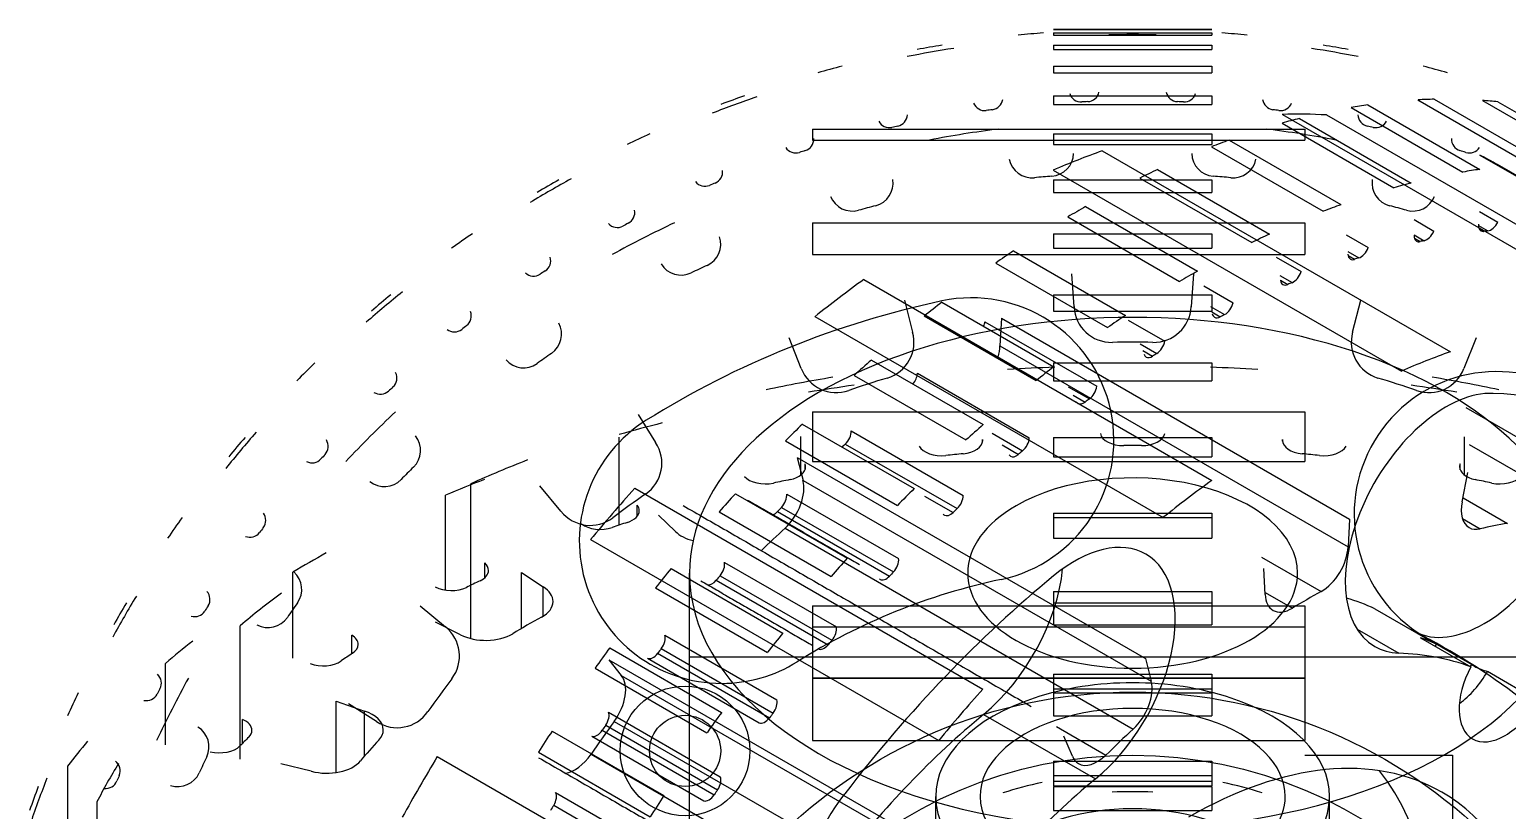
# Model space of a CAD drawing. Header units: millimetres. Extents: x 185.1 to 234.8, y 124.8 to 172.2.
# Drawn here: x 187.6 to 217.61, y 156.38 to 172.25 of the extents above; entities that cross this region are included whole.
import ezdxf

# ---------------------------------------------------------------- set-up
doc = ezdxf.new("R2010")
doc.units = ezdxf.units.MM
for name, color, linetype in [('V_06_Gears_Az_Pinion_0', 7, 'CONTINUOUS'), ('V_06_Gears_Az_Pinion_1', 7, 'CONTINUOUS'), ('V_06_Gears_Az_Pinion_2', 7, 'CONTINUOUS'), ('V_06_Gears_Az_Pinion_3', 7, 'CONTINUOUS'), ('V_06_Gears_El_Gear_0', 7, 'CONTINUOUS'), ('V_06_Gears_El_Gear_1', 7, 'CONTINUOUS'), ('V_06_Gears_El_Gear_2', 7, 'CONTINUOUS'), ('V_06_Gears_El_Gear_3', 7, 'CONTINUOUS'), ('V_06_Gears_El_Pinion_0', 7, 'CONTINUOUS'), ('V_06_Gears_El_Pinion_1', 7, 'CONTINUOUS'), ('V_06_Gears_El_Pinion_2', 7, 'CONTINUOUS'), ('V_06_Gears_El_Pinion_3', 7, 'CONTINUOUS'), ('V_06_Gears_Sensor_Gear_1', 7, 'CONTINUOUS'), ('V_06_Gears_Sensor_Gear_3', 7, 'CONTINUOUS'), ('V_06_Gears_Sensor_Idler_1', 7, 'CONTINUOUS'), ('V_06_Gears_Sensor_Idler_3', 7, 'CONTINUOUS')]:
    doc.layers.add(name, color=color, linetype=linetype)

msp = doc.modelspace()

# ---------------------------------------------------------------- linework, layer by layer
at = {"layer": 'V_06_Gears_Az_Pinion_0'}
msp.add_line((201, 149.5), (201, 159.5), dxfattribs=at)
msp.add_open_spline([(201, 159.5), (201.226, 159.5), (201.891, 159.5), (202.964, 159.5), (204.389, 159.5), (206.095, 159.5), (207.997, 159.5), (210, 159.5), (212.003, 159.5), (213.905, 159.5), (215.611, 159.5), (217.036, 159.5), (218.109, 159.5), (218.774, 159.5), (219, 159.5)], degree=1, dxfattribs=at)
at = {"layer": 'V_06_Gears_Az_Pinion_1'}
for p, q in [((208.811, 166.618), (208.766, 167.287)), ((211.234, 167.287), (211.189, 166.618)), ((205.368, 166.749), (205.532, 166.099)), ((214.468, 166.099), (214.632, 166.749)), ((203.271, 165.364), (203.021, 165.986)), ((216.979, 165.986), (216.729, 165.364)), ((199.955, 164.424), (200.312, 163.856)), ((198.389, 162.459), (197.959, 162.974)), ((195.526, 160.541), (196.041, 160.111)), ((194.644, 158.188), (194.076, 158.545))]:
    msp.add_line(p, q, dxfattribs=at)
msp.add_circle((210, 148.5), 9, dxfattribs=at)
for centre, radius, start, end in [((209.998, 148.5), 21.897, 97.135, 100.8595), ((209.998, 148.5), 21.897, 79.135, 82.8595), ((209.998, 148.499), 21.897, 115.135, 118.8595), ((209.571, 166.652), 0.76, -177.4457, -88.681), ((210.429, 166.652), 0.76, -91.319, -2.5543), ((204.799, 165.896), 0.76, -73.319, 15.4457), ((215.201, 165.896), 0.76, 164.5543, -106.681), ((210, 148.5), 17.397, 88.6434, 91.3566), ((203.982, 165.631), 0.76, -159.4457, -70.681), ((210, 148.5), 17.397, 106.6434, 109.3566), ((210, 148.5), 17.397, 70.6434, 73.3566), ((216.018, 165.631), 0.76, -109.319, -20.5543), ((209.999, 148.499), 21.897, 133.135, 136.8595), ((199.678, 163.438), 0.76, -55.319, 33.4457), ((210, 148.5), 17.397, 124.6434, 127.3566), ((198.983, 162.933), 0.76, -141.4457, -52.681), ((195.567, 159.517), 0.76, -37.319, 51.4457), ((209.999, 148.498), 21.897, 151.135, 154.8595), ((210, 148.5), 17.397, 142.6434, 145.3566), ((195.062, 158.822), 0.76, -123.4457, -34.681)]:
    msp.add_arc(centre, radius, start, end, dxfattribs=at)
at = {"layer": 'V_06_Gears_Az_Pinion_2'}
msp.add_line((201, 149.5), (201, 159.5), dxfattribs=at)
msp.add_open_spline([(201, 159.5), (201.034, 159.5), (201.068, 159.5), (201.171, 159.5), (201.273, 159.5), (201.441, 159.5), (201.61, 159.5), (201.842, 159.5), (202.075, 159.5), (202.367, 159.5), (202.66, 159.5), (203.008, 159.5), (203.357, 159.5), (203.756, 159.5), (204.155, 159.5), (204.598, 159.5), (205.042, 159.5), (205.523, 159.5), (206.004, 159.5), (206.516, 159.5), (207.027, 159.5), (207.562, 159.5), (208.096, 159.5), (208.645, 159.5), (209.193, 159.5), (210.304, 159.5), (211.408, 159.5)], degree=2, knots=[4.555309, 4.555309, 4.555309, 4.678729, 4.678729, 4.802149, 4.802149, 4.925568, 4.925568, 5.048988, 5.048988, 5.172408, 5.172408, 5.295828, 5.295828, 5.419247, 5.419247, 5.542667, 5.542667, 5.666087, 5.666087, 5.789506, 5.789506, 5.912926, 5.912926, 6.036346, 6.036346, 6.283185, 6.283185, 6.283185], dxfattribs=at)
msp.add_open_spline([(211.408, 159.5), (212.297, 159.5), (213.162, 159.5), (213.996, 159.5), (214.788, 159.5), (215.532, 159.5), (216.22, 159.5), (216.844, 159.5), (217.398, 159.5), (217.877, 159.5), (218.276, 159.5), (218.59, 159.5), (218.817, 159.5), (218.954, 159.5), (219, 159.5)], degree=1, dxfattribs=at)
at = {"layer": 'V_06_Gears_Az_Pinion_3'}
for p, q in [((196.56, 159.872), (196.56, 163.02)), ((200.716, 162.048), (200.371, 162.381)), ((197.588, 161.213), (198.029, 160.921)), ((197.588, 160.077), (197.588, 161.213)), ((201, 153.04), (201, 161.204)), ((198.029, 160.329), (198.029, 160.921)), ((191.876, 157.423), (191.876, 160.134)), ((196.348, 159.951), (195.843, 160.206)), ((193.821, 158.599), (194.396, 158.4)), ((193.821, 157.151), (193.821, 158.599)), ((194.396, 157.481), (194.396, 158.4)), ((193.317, 157.177), (192.7, 157.329)), ((188.966, 153.696), (188.966, 156.553))]:
    msp.add_line(p, q, dxfattribs=at)
for centre, major_axis, start_param, end_param in [((210, 161.204), (9, 0), 0, 3.141593), ((209.998, 153.039), (21.897, 0), 1.852405, 1.91741), ((209.998, 153.04), (21.897, 0), 1.224086, 1.289091), ((209.998, 153.039), (21.897, 0), 2.166564, 2.231569), ((210, 161.204), (-3.35, 0), -3.141593, -0.785398), ((210, 161.204), (-3.35, 0), -0.785398, 0), ((201.377, 162.265), (-0.76, 0), -5.767366, -5.124132), ((210, 161.204), (9, 0), 3.141593, 5.654867), ((210, 161.204), (-3.35, 0), 0, -3.141593), ((210, 161.204), (9, 0), 5.654867, 0), ((197.468, 160.625), (-0.76, 0), -3.141593, -2.400775), ((209.999, 153.039), (21.897, 0), 2.480724, 2.545729), ((197.468, 160.625), (-0.76, 0), -3.950012, -3.141593), ((210, 153.04), (17.397, 0), 2.332517, 2.379872), ((196.861, 160.275), (-0.76, 0), -5.453207, -3.90397), ((194.021, 158.018), (-0.76, 0), -3.141593, -2.086615), ((194.021, 158.018), (-0.76, 0), -3.635853, -3.141593), ((210, 153.04), (17.397, 0), 2.646676, 2.694031), ((209.999, 153.038), (21.897, 0), 2.794883, 2.859888), ((193.632, 157.576), (-0.76, 0), -5.139048, -3.58981)]:
    msp.add_ellipse(centre, major_axis=major_axis, ratio=0.57735, start_param=start_param, end_param=end_param, dxfattribs=at)
at = {"layer": 'V_06_Gears_El_Gear_0'}
for p, q in [((211.607, 172.25), (208.393, 172.25)), ((208.393, 172.249), (211.607, 172.249)), ((208.393, 172.181), (211.607, 172.181)), ((208.393, 172.136), (211.607, 172.136)), ((208.393, 171.932), (211.607, 171.932)), ((208.393, 171.843), (211.607, 171.843)), ((208.393, 171.506), (211.607, 171.506)), ((208.393, 171.373), (211.607, 171.373)), ((208.393, 170.904), (211.607, 170.904)), ((208.393, 170.728), (211.607, 170.728)), ((208.393, 170.132), (211.607, 170.132)), ((208.393, 169.915), (211.607, 169.915)), ((208.393, 169.195), (211.607, 169.195)), ((208.393, 168.938), (211.607, 168.938)), ((208.393, 168.101), (211.607, 168.101)), ((208.393, 167.806), (211.607, 167.806)), ((208.393, 166.858), (211.607, 166.858)), ((208.393, 166.527), (211.607, 166.527)), ((208.393, 165.475), (211.607, 165.475)), ((208.393, 165.111), (211.607, 165.111)), ((208.393, 163.962), (211.607, 163.962)), ((208.393, 163.568), (211.607, 163.568)), ((208.393, 162.424), (211.607, 162.424)), ((208.393, 162.332), (211.607, 162.332)), ((208.393, 161.911), (211.607, 161.911)), ((208.393, 160.832), (211.607, 160.832)), ((208.393, 160.597), (211.607, 160.597)), ((208.393, 160.152), (211.607, 160.152)), ((208.393, 159.147), (211.607, 159.147)), ((208.393, 158.853), (211.607, 158.853)), ((208.393, 158.77), (211.607, 158.77)), ((208.393, 158.303), (211.607, 158.303)), ((208.393, 157.38), (211.607, 157.38)), ((208.393, 157.092), (211.607, 157.092)), ((208.393, 156.978), (211.607, 156.978)), ((208.393, 156.864), (211.607, 156.864)), ((208.393, 156.381), (211.607, 156.381))]:
    msp.add_line(p, q, dxfattribs=at)
for points, degree in [([(208.393, 172.25), (208.393, 172.249)], 1), ([(208.393, 172.181), (208.393, 172.161), (208.393, 172.136)], 2), ([(211.607, 172.25), (211.607, 172.249)], 1), ([(211.607, 172.181), (211.607, 172.161), (211.607, 172.136)], 2), ([(208.393, 171.932), (208.393, 171.891), (208.393, 171.843)], 2), ([(211.607, 171.932), (211.607, 171.891), (211.607, 171.843)], 2), ([(208.393, 171.506), (208.393, 171.442), (208.393, 171.373)], 2), ([(211.607, 171.506), (211.607, 171.442), (211.607, 171.373)], 2), ([(208.393, 170.904), (208.393, 170.819), (208.393, 170.728)], 2), ([(211.607, 170.904), (211.607, 170.819), (211.607, 170.728)], 2), ([(208.393, 170.132), (208.393, 170.026), (208.393, 169.915)], 2), ([(211.607, 170.132), (211.607, 170.026), (211.607, 169.915)], 2), ([(208.393, 169.195), (208.393, 169.069), (208.393, 168.938)], 2), ([(211.607, 169.195), (211.607, 169.069), (211.607, 168.938)], 2), ([(208.393, 168.101), (208.393, 167.956), (208.393, 167.806)], 2), ([(211.607, 168.101), (211.607, 167.956), (211.607, 167.806)], 2), ([(208.393, 166.858), (208.393, 166.695), (208.393, 166.527)], 2), ([(211.607, 166.858), (211.607, 166.695), (211.607, 166.527)], 2), ([(208.393, 165.475), (208.393, 165.111)], 1), ([(211.607, 165.475), (211.607, 165.111)], 1), ([(208.393, 163.962), (208.393, 163.568)], 1), ([(211.607, 163.962), (211.607, 163.568)], 1), ([(208.393, 162.424), (208.393, 162.383), (208.393, 162.332)], 2), ([(211.607, 162.424), (211.607, 162.383), (211.607, 162.332)], 2), ([(208.393, 162.332), (208.393, 161.911)], 1), ([(211.607, 162.332), (211.607, 161.911)], 1), ([(208.393, 160.832), (208.393, 160.77), (208.393, 160.678), (208.393, 160.597)], 3), ([(208.393, 160.597), (208.393, 160.152)], 1), ([(211.607, 160.832), (211.607, 160.77), (211.607, 160.678), (211.607, 160.597)], 3), ([(211.607, 160.597), (211.607, 160.152)], 1), ([(208.393, 159.147), (208.393, 159.074), (208.393, 158.948), (208.393, 158.853)], 3), ([(211.607, 159.147), (211.607, 159.074), (211.607, 158.948), (211.607, 158.853)], 3), ([(208.393, 158.853), (208.393, 158.77)], 1), ([(211.607, 158.853), (211.607, 158.77)], 1), ([(208.393, 158.77), (208.393, 158.303)], 1), ([(211.607, 158.77), (211.607, 158.303)], 1), ([(208.393, 157.38), (208.393, 157.315), (208.393, 157.191), (208.393, 157.092)], 3), ([(211.607, 157.38), (211.607, 157.315), (211.607, 157.191), (211.607, 157.092)], 3), ([(208.393, 157.092), (208.393, 156.978)], 1), ([(211.607, 157.092), (211.607, 156.978)], 1), ([(208.393, 156.978), (208.393, 156.918), (208.393, 156.878)], 2), ([(208.393, 156.878), (211.607, 156.878)], 1), ([(208.393, 156.864), (208.393, 156.381)], 1), ([(211.607, 156.978), (211.607, 156.918), (211.607, 156.878)], 2), ([(211.607, 156.864), (211.607, 156.381)], 1)]:
    msp.add_open_spline(points, degree=degree, dxfattribs=at)
at = {"layer": 'V_06_Gears_El_Gear_1'}
for p, q in [((211.607, 172.25), (208.393, 172.25)), ((208.393, 172.249), (211.607, 172.249)), ((208.393, 172.181), (211.607, 172.181)), ((208.393, 172.136), (211.607, 172.136)), ((208.393, 171.932), (211.607, 171.932)), ((208.393, 171.843), (211.607, 171.843)), ((208.393, 171.506), (211.607, 171.506)), ((208.393, 171.373), (211.607, 171.373)), ((208.393, 170.904), (211.607, 170.904)), ((208.393, 170.728), (211.607, 170.728)), ((208.393, 170.132), (211.607, 170.132)), ((208.393, 169.915), (211.607, 169.915)), ((208.393, 169.195), (211.607, 169.195)), ((208.393, 168.938), (211.607, 168.938)), ((208.393, 168.101), (211.607, 168.101)), ((208.393, 167.806), (211.607, 167.806)), ((208.393, 166.858), (211.607, 166.858)), ((208.393, 166.527), (211.607, 166.527)), ((208.393, 165.475), (211.607, 165.475)), ((208.393, 165.111), (211.607, 165.111)), ((208.393, 163.962), (211.607, 163.962)), ((208.393, 163.568), (211.607, 163.568)), ((208.393, 162.424), (211.607, 162.424)), ((208.393, 162.332), (211.607, 162.332)), ((208.393, 161.911), (211.607, 161.911)), ((208.393, 160.832), (211.607, 160.832)), ((208.393, 160.597), (211.607, 160.597)), ((208.393, 160.152), (211.607, 160.152)), ((208.393, 159.147), (211.607, 159.147)), ((208.393, 158.853), (211.607, 158.853)), ((208.393, 158.77), (211.607, 158.77)), ((208.393, 158.303), (211.607, 158.303)), ((208.393, 157.38), (211.607, 157.38)), ((208.393, 157.092), (211.607, 157.092)), ((208.393, 156.978), (211.607, 156.978)), ((208.393, 156.864), (211.607, 156.864)), ((208.393, 156.381), (211.607, 156.381))]:
    msp.add_line(p, q, dxfattribs=at)
for points, degree in [([(208.393, 172.25), (208.393, 172.249)], 1), ([(208.393, 172.181), (208.393, 172.161), (208.393, 172.136)], 2), ([(211.607, 172.25), (211.607, 172.249)], 1), ([(211.607, 172.181), (211.607, 172.161), (211.607, 172.136)], 2), ([(208.393, 171.932), (208.393, 171.891), (208.393, 171.843)], 2), ([(211.607, 171.932), (211.607, 171.891), (211.607, 171.843)], 2), ([(208.393, 171.506), (208.393, 171.442), (208.393, 171.373)], 2), ([(211.607, 171.506), (211.607, 171.442), (211.607, 171.373)], 2), ([(208.393, 170.904), (208.393, 170.819), (208.393, 170.728)], 2), ([(211.607, 170.904), (211.607, 170.819), (211.607, 170.728)], 2), ([(208.393, 170.132), (208.393, 170.026), (208.393, 169.915)], 2), ([(211.607, 170.132), (211.607, 170.026), (211.607, 169.915)], 2), ([(208.393, 169.195), (208.393, 169.069), (208.393, 168.938)], 2), ([(211.607, 169.195), (211.607, 169.069), (211.607, 168.938)], 2), ([(208.393, 168.101), (208.393, 167.956), (208.393, 167.806)], 2), ([(211.607, 168.101), (211.607, 167.956), (211.607, 167.806)], 2), ([(208.393, 166.858), (208.393, 166.695), (208.393, 166.527)], 2), ([(211.607, 166.858), (211.607, 166.695), (211.607, 166.527)], 2), ([(208.393, 165.475), (208.393, 165.111)], 1), ([(211.607, 165.475), (211.607, 165.111)], 1), ([(208.393, 163.962), (208.393, 163.568)], 1), ([(211.607, 163.962), (211.607, 163.568)], 1), ([(208.393, 162.424), (208.393, 162.383), (208.393, 162.332)], 2), ([(211.607, 162.424), (211.607, 162.383), (211.607, 162.332)], 2), ([(208.393, 162.332), (208.393, 161.911)], 1), ([(211.607, 162.332), (211.607, 161.911)], 1), ([(208.393, 160.832), (208.393, 160.77), (208.393, 160.678), (208.393, 160.597)], 3), ([(208.393, 160.597), (208.393, 160.152)], 1), ([(211.607, 160.832), (211.607, 160.77), (211.607, 160.678), (211.607, 160.597)], 3), ([(211.607, 160.597), (211.607, 160.152)], 1), ([(208.393, 159.147), (208.393, 159.074), (208.393, 158.948), (208.393, 158.853)], 3), ([(211.607, 159.147), (211.607, 159.074), (211.607, 158.948), (211.607, 158.853)], 3), ([(208.393, 158.853), (208.393, 158.77)], 1), ([(211.607, 158.853), (211.607, 158.77)], 1), ([(208.393, 158.77), (208.393, 158.303)], 1), ([(211.607, 158.77), (211.607, 158.303)], 1), ([(208.393, 157.38), (208.393, 157.315), (208.393, 157.191), (208.393, 157.092)], 3), ([(211.607, 157.38), (211.607, 157.315), (211.607, 157.191), (211.607, 157.092)], 3), ([(208.393, 157.092), (208.393, 156.978)], 1), ([(211.607, 157.092), (211.607, 156.978)], 1), ([(208.393, 156.978), (208.393, 156.918), (208.393, 156.878)], 2), ([(208.393, 156.878), (211.607, 156.878)], 1), ([(208.393, 156.864), (208.393, 156.381)], 1), ([(211.607, 156.978), (211.607, 156.918), (211.607, 156.878)], 2), ([(211.607, 156.864), (211.607, 156.381)], 1)]:
    msp.add_open_spline(points, degree=degree, dxfattribs=at)
at = {"layer": 'V_06_Gears_El_Gear_2'}
for centre, radius in [((200.91, 157.59), 1.318), ((210, 148.5), 10.285), ((200.91, 157.59), 0.723)]:
    msp.add_circle(centre, radius, dxfattribs=at)
for centre, radius, start, end in [((210, 148.5), 23.75, 94.3793, 95.6202), ((210, 148.5), 23.75, 89.3793, 90.6202), ((210, 148.5), 23.75, 84.3793, 85.6202), ((210, 148.5), 23.75, 99.3793, 100.6202), ((210, 148.5), 23.75, 79.3793, 80.6202), ((210, 148.5), 23.75, 104.3793, 105.6202), ((210, 148.5), 23.75, 74.3793, 75.6202), ((210, 148.5), 23.75, 109.3793, 110.6202), ((207.119, 170.863), 0.244, -82.7333, -7.7429), ((208.954, 171.024), 0.244, -162.2571, -87.2667), ((209.079, 171.029), 0.244, -87.7333, -12.7429), ((210.921, 171.029), 0.244, -167.2571, -92.2667), ((211.046, 171.024), 0.244, -92.7333, -17.7429), ((212.881, 170.863), 0.244, -172.2571, -97.2667), ((205.181, 170.527), 0.244, -77.7333, -2.7429), ((206.995, 170.847), 0.244, -157.2571, -82.2667), ((210, 148.5), 22.304, 97.3413, 97.6587), ((210, 148.5), 22.304, 92.3413, 92.6587), ((210, 148.5), 22.304, 87.3413, 87.6587), ((210, 148.5), 22.304, 82.3413, 82.6587), ((213.005, 170.847), 0.244, -97.7333, -22.7429), ((214.819, 170.527), 0.244, -177.2571, -102.2667), ((205.058, 170.5), 0.244, -152.2571, -77.2667), ((210, 148.5), 22.304, 102.3413, 102.6587), ((210, 148.5), 22.304, 77.3413, 77.6587), ((214.942, 170.5), 0.244, -102.7333, -27.7429), ((210, 148.5), 23.75, 114.3793, 115.6202), ((203.28, 170.023), 0.244, -72.7333, 2.2571), ((216.72, 170.023), 0.244, 177.7429, -107.2667), ((203.16, 169.985), 0.244, -147.2571, -72.2667), ((210, 148.5), 22.304, 107.3413, 107.6587), ((210, 148.5), 22.304, 72.3413, 72.6587), ((216.84, 169.985), 0.244, -107.7333, -32.7429), ((201.429, 169.356), 0.244, -67.7333, 7.2571), ((210, 148.5), 23.75, 119.3793, 120.6202), ((201.313, 169.308), 0.244, -142.2571, -67.2667), ((210, 148.5), 22.304, 112.3413, 112.6587), ((199.644, 168.529), 0.244, -62.7333, 12.2571), ((210, 148.5), 23.75, 124.3793, 125.6202), ((199.533, 168.471), 0.244, -137.2571, -62.2667), ((210, 148.5), 22.304, 117.3413, 117.6587), ((197.938, 167.55), 0.244, -57.7333, 17.2571), ((197.832, 167.483), 0.244, -132.2571, -57.2667), ((210, 148.5), 22.304, 122.3413, 122.6587), ((210, 148.5), 23.75, 129.3793, 130.6202), ((210, 148.5), 18.641, 102, 122), ((206.726, 163.904), 2.893, -78, 102), ((196.324, 166.427), 0.244, -52.7333, 22.2571), ((196.224, 166.35), 0.244, -127.2571, -52.2667), ((210, 148.5), 22.304, 127.3413, 127.6587), ((210, 148.5), 23.75, 134.3793, 135.6202), ((194.813, 165.166), 0.244, -47.7333, 27.2571), ((217.393, 162.405), 2.893, 62, -118), ((194.721, 165.082), 0.244, -122.2571, -47.2667), ((210, 148.5), 22.304, 132.3413, 132.6587), ((201.655, 161.855), 2.893, 122, -90), ((210, 148.5), 23.75, 139.3793, 140.6202), ((193.418, 163.779), 0.244, -42.7333, 32.2571), ((210, 148.5), 22.304, 137.3413, 137.6587), ((193.334, 163.687), 0.244, -117.2571, -42.2667), ((192.15, 162.276), 0.244, -37.7333, 37.2571), ((210, 148.5), 23.75, 144.3793, 145.6202), ((210, 148.5), 22.304, 142.3413, 142.6587), ((192.073, 162.176), 0.244, -112.2571, -37.2667), ((210, 148.5), 12.856, 102, 122), ((210, 148.5), 23.75, 149.3793, 150.6202), ((191.017, 160.668), 0.244, -32.7333, 42.2571), ((190.95, 160.562), 0.244, -107.2571, -32.2667), ((210, 148.5), 22.304, 147.3413, 147.6587), ((210, 148.5), 12.856, 50.8754, 62), ((201.655, 161.855), 2.893, -90, -58), ((190.029, 158.967), 0.244, -27.7333, 47.2571), ((210, 148.5), 22.304, 152.3413, 152.6587), ((210, 148.5), 23.75, 154.3793, 155.6202), ((189.971, 158.856), 0.244, -102.2571, -27.2667), ((189.192, 157.187), 0.244, -22.7333, 52.2571), ((210, 148.5), 22.304, 157.3413, 157.6587), ((210, 148.5), 23.75, 159.3793, 160.6202), ((189.144, 157.071), 0.244, -97.2571, -22.2667)]:
    msp.add_arc(centre, radius, start, end, dxfattribs=at)
at = {"layer": 'V_06_Gears_El_Gear_3'}
for p, q in [((215.796, 170.821), (218.068, 169.509)), ((216.125, 170.834), (218.398, 169.522)), ((217.103, 170.811), (219.375, 169.498)), ((214.436, 170.666), (216.709, 169.354)), ((214.778, 170.72), (217.051, 169.408)), ((217.418, 170.782), (219.69, 169.47)), ((213.034, 170.348), (215.307, 169.036)), ((213.386, 170.442), (215.658, 169.13)), ((211.959, 170.003), (214.231, 168.691)), ((211.601, 169.869), (213.873, 168.557)), ((210.508, 169.404), (212.781, 168.092)), ((210.146, 169.232), (212.419, 167.92)), ((208.682, 168.442), (210.954, 167.13)), ((209.046, 168.652), (211.318, 167.34)), ((217.046, 168.55), (217.415, 168.336)), ((215.717, 168.387), (216.118, 168.155)), ((217.024, 168.266), (217.212, 168.157)), ((217.037, 168.204), (217.131, 168.149)), ((214.339, 168.076), (214.783, 167.82)), ((215.716, 168.077), (215.92, 167.959)), ((215.723, 168.007), (215.837, 167.941)), ((207.219, 167.505), (209.492, 166.193)), ((207.581, 167.751), (209.854, 166.439)), ((212.916, 167.623), (213.421, 167.332)), ((214.369, 167.737), (214.592, 167.608)), ((214.375, 167.656), (214.507, 167.58)), ((212.989, 167.25), (213.238, 167.106)), ((211.446, 167.039), (212.041, 166.696)), ((213.002, 167.155), (213.152, 167.069)), ((206.127, 166.708), (208.399, 165.396)), ((211.582, 166.623), (211.868, 166.458)), ((205.769, 166.429), (208.041, 165.117)), ((206.998, 166.311), (209.27, 164.999)), ((209.911, 166.345), (210.654, 165.916)), ((211.611, 166.51), (211.781, 166.412)), ((210.152, 165.864), (210.492, 165.668)), ((210.205, 165.728), (210.405, 165.613)), ((204.693, 165.532), (206.966, 164.22)), ((204.342, 165.221), (206.614, 163.909)), ((205.629, 165.264), (207.901, 163.952)), ((208.693, 164.989), (209.121, 164.742)), ((208.789, 164.821), (209.034, 164.679)), ((203.291, 164.232), (205.564, 162.92)), ((204.284, 164.094), (206.557, 162.781)), ((207.146, 164.045), (207.765, 163.688)), ((202.949, 163.891), (205.222, 162.579)), ((204.163, 163.825), (206.436, 162.513)), ((207.351, 163.807), (207.68, 163.617)), ((201.932, 162.816), (204.204, 161.504)), ((202.975, 162.81), (205.247, 161.498)), ((205.775, 162.768), (206.352, 162.435)), ((201.602, 162.449), (203.875, 161.137)), ((202.788, 162.454), (205.061, 161.141)), ((202.869, 162.539), (205.141, 161.227)), ((200.625, 161.297), (202.897, 159.985)), ((201.71, 161.422), (203.982, 160.11)), ((200.31, 160.905), (202.582, 159.593)), ((201.543, 161.059), (203.815, 159.747)), ((201.62, 161.151), (203.893, 159.838)), ((214.92, 160.48), (216.168, 159.76)), ((214.558, 160.064), (215.404, 159.576)), ((215.643, 160.064), (216.891, 159.343)), ((200.5, 159.941), (202.772, 158.629)), ((215.847, 159.891), (216.872, 159.299)), ((199.381, 159.685), (201.653, 158.373)), ((200.144, 159.473), (202.416, 158.161)), ((200.353, 159.574), (202.626, 158.262)), ((200.427, 159.671), (202.699, 158.359)), ((199.083, 159.272), (201.355, 157.96)), ((217.208, 159.207), (218.233, 158.615)), ((199.353, 158.378), (201.625, 157.065)), ((206.974, 158.332), (209.246, 157.02)), ((198.209, 157.994), (200.481, 156.681)), ((199.228, 158.01), (201.501, 156.698)), ((199.298, 158.111), (201.57, 156.799)), ((199.018, 157.888), (201.291, 156.575)), ((197.93, 157.563), (200.203, 156.251)), ((198.279, 156.744), (200.551, 155.432)), ((198.241, 156.484), (200.514, 155.172))]:
    msp.add_line(p, q, dxfattribs=at)
for centre, major_axis, start_param, end_param in [((208.864, 149.156), (-11.875, -20.568), 3.479824, 3.501483), ((208.864, 149.156), (-11.875, -20.568), 3.392558, 3.414217), ((208.864, 149.156), (-11.875, -20.568), 3.567091, 3.58875), ((208.864, 149.156), (-11.875, -20.568), 3.654357, 3.676016), ((208.864, 149.156), (-11.875, -20.568), 3.741624, 3.763283), ((208.864, 149.156), (-11.875, -20.568), 3.82889, 3.850549), ((211.136, 147.844), (-11.875, -20.568), 3.567091, 3.58875), ((211.136, 147.844), (-11.875, -20.568), 3.654357, 3.676016), ((208.864, 149.156), (-11.875, -20.568), 3.916157, 3.937816), ((211.136, 147.844), (-11.875, -20.568), 3.741624, 3.763283), ((215.973, 168.179), (0.122, 0.212), -2.665698, -1.356869), ((217.197, 168.371), (0.122, 0.212), -4.053651, -3.141593), ((217.197, 168.371), (0.122, 0.212), -3.141593, -2.744822), ((211.136, 147.844), (-11.152, -19.316), 3.531521, 3.537062), ((217.279, 168.38), (0.122, 0.212), -2.752965, -1.444135), ((211.136, 147.844), (-11.875, -20.568), 3.82889, 3.850549), ((214.631, 167.824), (0.122, 0.212), -2.578432, -1.269602), ((215.888, 168.161), (0.122, 0.212), -3.966385, -3.141593), ((215.888, 168.161), (0.122, 0.212), -3.141593, -2.657556), ((211.136, 147.844), (-11.152, -19.316), 3.618788, 3.624329), ((208.864, 149.156), (-11.875, -20.568), 4.003423, 4.025082), ((214.544, 167.796), (0.122, 0.212), -3.879118, -3.141593), ((214.544, 167.796), (0.122, 0.212), -3.141593, -2.570289), ((211.136, 147.844), (-11.152, -19.316), 3.706054, 3.711595), ((211.136, 147.844), (-11.875, -20.568), 3.916157, 3.937816), ((213.261, 167.317), (0.122, 0.212), -2.491165, -1.182336), ((213.173, 167.28), (0.122, 0.212), -3.791852, -3.141593), ((213.173, 167.28), (0.122, 0.212), -3.141593, -2.483023), ((211.136, 147.844), (-11.152, -19.316), 3.793321, 3.798862), ((208.864, 149.156), (-11.875, -20.568), 4.09069, 4.112349), ((211.876, 166.662), (0.122, 0.212), -2.403899, -1.095069), ((206.827, 166.239), (0.122, 0.212), -1.338581, -0.920536), ((211.136, 147.844), (-11.875, -20.568), 4.003423, 4.025082), ((211.787, 166.615), (0.122, 0.212), -3.704585, -3.141593), ((211.787, 166.615), (0.122, 0.212), -3.141593, -2.395756), ((211.136, 147.844), (-11.152, -19.316), 3.880587, 3.886128), ((210.485, 165.863), (0.122, 0.212), -2.316633, -1.007803), ((208.864, 149.156), (-11.875, -20.568), 4.177956, 4.199615), ((211.136, 147.844), (-11.875, -20.568), 4.09069, 4.112349), ((210.396, 165.807), (0.122, 0.212), -3.617319, -3.141593), ((210.396, 165.807), (0.122, 0.212), -3.141593, -2.30849), ((211.136, 147.844), (-11.152, -19.316), 3.967853, 3.973395), ((205.456, 165.174), (0.122, 0.212), -1.865291, -0.83327), ((209.099, 164.927), (0.122, 0.212), -2.229366, -0.920536), ((216.364, 162.216), (-1.446, -2.505), 3.438299, 0), ((211.136, 147.844), (-9.32, -16.143), 3.141593, 3.438299), ((209.011, 164.863), (0.122, 0.212), -3.530053, -3.141593), ((209.011, 164.863), (0.122, 0.212), -3.141593, -2.221224), ((211.136, 147.844), (-11.152, -19.316), 4.05512, 4.060661), ((217.139, 162.538), (-1.446, -2.505), 0.785398, 2.78879), ((208.864, 149.156), (-11.875, -20.568), 4.265223, 4.286882), ((211.136, 147.844), (-11.875, -20.568), 4.177956, 4.199615), ((204.112, 163.986), (0.122, 0.212), -2.054833, -0.746004), ((207.729, 163.862), (0.122, 0.212), -2.1421, -0.83327), ((208.864, 149.156), (-11.152, -19.316), 4.229653, 4.23389), ((207.642, 163.789), (0.122, 0.212), -3.442786, -3.141593), ((207.642, 163.789), (0.122, 0.212), -3.141593, -2.133957), ((211.136, 147.844), (-11.152, -19.316), 4.142386, 4.147928), ((208.864, 149.156), (-11.875, -20.568), 4.352489, 4.374148), ((202.803, 162.686), (0.122, 0.212), -1.967567, -0.658737), ((211.136, 147.844), (-11.875, -20.568), 4.265223, 4.286882), ((206.384, 162.674), (0.122, 0.212), -2.054833, -0.746004), ((202.721, 162.599), (0.122, 0.212), -2.482934, -1.959424), ((208.864, 149.156), (-11.152, -19.316), 4.316919, 4.322461), ((206.3, 162.594), (0.122, 0.212), -3.35552, -3.141593), ((206.3, 162.594), (0.122, 0.212), -3.141593, -2.046691), ((211.136, 147.844), (-11.152, -19.316), 4.229653, 4.235194), ((208.821, 159.085), (-1.446, -2.505), 3.141593, 4.13643), ((211.136, 147.844), (-11.875, -20.568), 4.352489, 4.374148), ((205.076, 161.373), (0.122, 0.212), -1.967567, -0.658737), ((208.821, 159.085), (-1.446, -2.505), 0.994838, 3.141593), ((208.864, 149.156), (-11.875, -20.568), 4.439756, 4.461415), ((201.541, 161.282), (0.122, 0.212), -1.8803, -0.571471), ((211.136, 147.844), (-11.152, -19.316), 4.316919, 4.322461), ((206.548, 160.397), (-1.446, -2.505), 0.994838, 2.237807), ((201.462, 161.189), (0.122, 0.212), -2.965203, -1.872158), ((208.864, 149.156), (-11.152, -19.316), 4.404186, 4.409727), ((211.136, 147.844), (-9.32, -16.143), 4.13643, 4.485496), ((204.994, 161.287), (0.122, 0.212), -3.268253, -3.141593), ((204.994, 161.287), (0.122, 0.212), -3.141593, -1.959424), ((208.864, 149.156), (-6.428, -11.133), 3.19785, 3.280206), ((203.814, 159.97), (0.122, 0.212), -1.8803, -0.571471), ((215.292, 160.289), (0.362, 0.626), -1.598925, -1.59819), ((217.139, 162.538), (-1.446, -2.505), 0.035041, 0.785398), ((200.335, 159.786), (0.122, 0.212), -1.793034, -0.484204), ((211.136, 147.844), (-11.875, -20.568), 4.439756, 4.461415), ((203.735, 159.877), (0.122, 0.212), -3.141593, -1.872158), ((211.136, 147.844), (-11.152, -19.316), 4.404186, 4.409727), ((216.364, 162.216), (-1.446, -2.505), 0, 0.296706), ((210.111, 148.436), (-6.428, -11.133), 3.19785, 3.244138), ((216.539, 159.569), (0.362, 0.626), -4.68426, -4.618864), ((208.864, 149.156), (-11.875, -20.568), 4.527022, 4.548681), ((200.26, 159.688), (0.122, 0.212), -3.09372, -1.784891), ((208.864, 149.156), (-11.152, -19.316), 4.491452, 4.496993), ((203.735, 159.877), (0.122, 0.212), -3.180987, -3.141593), ((211.136, 147.844), (-6.428, -11.133), 3.244138, 3.438299), ((217.564, 158.977), (0.659, 1.141), -4.661117, -3.141593), ((216.539, 159.569), (0.659, 1.141), -2.250407, -1.55501), ((216.539, 159.569), (0.362, 0.626), -1.664322, -1.59819), ((218.387, 161.817), (-1.446, -2.505), 6.248144, 0), ((218.387, 161.817), (-1.446, -2.505), 0, 0.171397), ((202.607, 158.474), (0.122, 0.212), -1.793034, -0.484204), ((217.564, 158.977), (0.659, 1.141), -2.356194, -1.55501), ((199.193, 158.21), (0.122, 0.212), -1.705767, -0.396938), ((211.136, 147.844), (-11.875, -20.568), 4.527022, 4.548681), ((202.532, 158.376), (0.122, 0.212), -3.09372, -1.784891), ((211.136, 147.844), (-11.152, -19.316), 4.491452, 4.496993), ((208.864, 149.156), (-6.428, -11.133), 4.13643, 4.485496), ((208.864, 149.156), (-11.875, -20.568), 4.614289, 4.635947), ((199.123, 158.107), (0.122, 0.212), -3.006454, -1.697625), ((208.864, 149.156), (-11.152, -19.316), 4.578719, 4.58426), ((217.564, 158.977), (0.659, 1.141), -3.141593, -2.356194), ((211.136, 147.844), (-5.142, -8.907), 3.141593, 3.926991), ((201.466, 156.898), (0.122, 0.212), -1.705767, -0.396938), ((208.864, 149.156), (-5.142, -8.907), 0.22281, 2.918783), ((211.136, 147.844), (-6.428, -11.133), 4.13643, 4.485496), ((198.125, 156.564), (0.122, 0.212), -1.618501, -0.309671), ((201.395, 156.795), (0.122, 0.212), -3.006454, -1.697625), ((211.136, 147.844), (-11.152, -19.316), 4.578719, 4.58426), ((205.235, 155.342), (-1.446, -2.505), 4.485496, 0), ((211.136, 147.844), (-5.142, -8.907), 0, 3.141593), ((208.864, 149.156), (-11.152, -19.316), 4.665985, 4.671526), ((211.136, 147.844), (-11.875, -20.568), 4.614289, 4.635947)]:
    msp.add_ellipse(centre, major_axis=major_axis, ratio=0.57735, start_param=start_param, end_param=end_param, dxfattribs=at)
for points in [[(202.18, 162.688), (204.453, 161.376)], [(201.231, 161.045), (203.504, 159.733)]]:
    msp.add_open_spline(points, degree=1, dxfattribs=at)
at = {"layer": 'V_06_Gears_El_Pinion_0'}
for p, q in [((203.5, 170.227), (213.5, 170.227)), ((203.5, 170.227), (213.5, 170.227)), ((203.5, 170.004), (213.5, 170.004)), ((203.5, 168.323), (213.5, 168.323)), ((203.5, 167.677), (213.5, 167.677)), ((203.5, 164.478), (213.5, 164.478)), ((203.5, 163.472), (213.5, 163.472)), ((203.5, 160.541), (203.5, 160.111)), ((203.5, 160.541), (213.5, 160.541)), ((213.5, 160.541), (213.5, 160.111)), ((203.5, 160.111), (213.5, 160.111)), ((203.5, 159.069), (213.5, 159.069)), ((203.5, 157.801), (213.5, 157.801)), ((213.5, 157.5), (216.5, 157.5))]:
    msp.add_line(p, q, dxfattribs=at)
for points, degree in [([(203.5, 170.227), (203.5, 170.139), (203.5, 170.004)], 2), ([(213.5, 170.227), (213.5, 170.139), (213.5, 170.004)], 2), ([(203.5, 168.323), (203.5, 168.02), (203.5, 167.677)], 2), ([(213.5, 168.323), (213.5, 168.02), (213.5, 167.677)], 2), ([(203.5, 164.478), (203.5, 163.991), (203.5, 163.472)], 2), ([(213.5, 164.478), (213.5, 163.991), (213.5, 163.472)], 2), ([(203.5, 159.078), (213.5, 159.078)], 1), ([(203.5, 159.069), (203.5, 158.445), (203.5, 157.801)], 2), ([(213.5, 159.069), (213.5, 158.445), (213.5, 157.801)], 2), ([(216.5, 157.5), (216.5, 157.274), (216.5, 156.609), (216.5, 155.536), (216.5, 154.111), (216.5, 152.405), (216.5, 150.503), (216.5, 148.5), (216.5, 146.497), (216.5, 144.595), (216.5, 142.889), (216.5, 141.464), (216.5, 140.391), (216.5, 139.726), (216.5, 139.5)], 1)]:
    msp.add_open_spline(points, degree=degree, dxfattribs=at)
for points in [[(203.5, 160.111), (203.5, 159.991), (203.5, 159.814), (203.5, 159.624), (203.5, 159.433), (203.5, 159.235), (203.5, 159.078)], [(213.5, 160.111), (213.5, 159.991), (213.5, 159.814), (213.5, 159.624), (213.5, 159.433), (213.5, 159.235), (213.5, 159.078)]]:
    msp.add_open_spline(points, degree=3, knots=[0, 0, 0, 0, 0.756852, 0.756852, 0.756852, 1.513704, 1.513704, 1.513704, 1.513704], dxfattribs=at)
at = {"layer": 'V_06_Gears_El_Pinion_1'}
for p, q in [((203.5, 170.227), (213.5, 170.227)), ((203.5, 170.227), (213.5, 170.227)), ((203.5, 170.004), (213.5, 170.004)), ((203.5, 168.323), (213.5, 168.323)), ((203.5, 167.677), (213.5, 167.677)), ((203.5, 164.478), (213.5, 164.478)), ((203.5, 163.472), (213.5, 163.472)), ((203.5, 160.541), (203.5, 160.111)), ((203.5, 160.541), (213.5, 160.541)), ((213.5, 160.541), (213.5, 160.111)), ((203.5, 160.111), (213.5, 160.111)), ((203.5, 159.069), (213.5, 159.069)), ((203.5, 157.801), (213.5, 157.801)), ((213.5, 157.5), (216.5, 157.5))]:
    msp.add_line(p, q, dxfattribs=at)
for points, degree in [([(203.5, 170.227), (203.5, 170.139), (203.5, 170.004)], 2), ([(213.5, 170.227), (213.5, 170.139), (213.5, 170.004)], 2), ([(203.5, 168.323), (203.5, 168.02), (203.5, 167.677)], 2), ([(213.5, 168.323), (213.5, 168.02), (213.5, 167.677)], 2), ([(203.5, 164.478), (203.5, 163.991), (203.5, 163.472)], 2), ([(213.5, 164.478), (213.5, 163.991), (213.5, 163.472)], 2), ([(203.5, 159.078), (213.5, 159.078)], 1), ([(203.5, 159.069), (203.5, 158.445), (203.5, 157.801)], 2), ([(213.5, 159.069), (213.5, 158.445), (213.5, 157.801)], 2), ([(216.5, 157.5), (216.5, 157.274), (216.5, 156.609), (216.5, 155.536), (216.5, 154.111), (216.5, 152.405), (216.5, 150.503), (216.5, 148.5), (216.5, 146.497), (216.5, 144.595), (216.5, 142.889), (216.5, 141.464), (216.5, 140.391), (216.5, 139.726), (216.5, 139.5)], 1)]:
    msp.add_open_spline(points, degree=degree, dxfattribs=at)
for points in [[(203.5, 160.111), (203.5, 159.991), (203.5, 159.814), (203.5, 159.624), (203.5, 159.433), (203.5, 159.235), (203.5, 159.078)], [(213.5, 160.111), (213.5, 159.991), (213.5, 159.814), (213.5, 159.624), (213.5, 159.433), (213.5, 159.235), (213.5, 159.078)]]:
    msp.add_open_spline(points, degree=3, knots=[0, 0, 0, 0, 0.756852, 0.756852, 0.756852, 1.513704, 1.513704, 1.513704, 1.513704], dxfattribs=at)
at = {"layer": 'V_06_Gears_El_Pinion_2'}
for p, q in [((208.811, 166.618), (208.766, 167.287)), ((211.234, 167.287), (211.189, 166.618)), ((205.368, 166.749), (205.532, 166.099)), ((214.468, 166.099), (214.632, 166.749)), ((203.271, 165.364), (203.021, 165.986)), ((216.979, 165.986), (216.729, 165.364)), ((199.955, 164.424), (200.312, 163.856)), ((198.389, 162.459), (197.959, 162.974)), ((195.526, 160.541), (196.041, 160.111)), ((194.644, 158.188), (194.076, 158.545))]:
    msp.add_line(p, q, dxfattribs=at)
msp.add_circle((210, 148.5), 9, dxfattribs=at)
for centre, radius, start, end in [((209.998, 148.5), 21.897, 97.135, 100.8595), ((209.998, 148.5), 21.897, 79.135, 82.8595), ((209.998, 148.499), 21.897, 115.135, 118.8595), ((209.571, 166.652), 0.76, -177.4457, -88.681), ((210.429, 166.652), 0.76, -91.319, -2.5543), ((204.799, 165.896), 0.76, -73.319, 15.4457), ((215.201, 165.896), 0.76, 164.5543, -106.681), ((210, 148.5), 17.397, 88.6434, 91.3566), ((203.982, 165.631), 0.76, -159.4457, -70.681), ((210, 148.5), 17.397, 106.6434, 109.3566), ((210, 148.5), 17.397, 70.6434, 73.3566), ((216.018, 165.631), 0.76, -109.319, -20.5543), ((209.999, 148.499), 21.897, 133.135, 136.8595), ((199.678, 163.438), 0.76, -55.319, 33.4457), ((210, 148.5), 17.397, 124.6434, 127.3566), ((198.983, 162.933), 0.76, -141.4457, -52.681), ((195.567, 159.517), 0.76, -37.319, 51.4457), ((209.999, 148.498), 21.897, 151.135, 154.8595), ((210, 148.5), 17.397, 142.6434, 145.3566), ((195.062, 158.822), 0.76, -123.4457, -34.681)]:
    msp.add_arc(centre, radius, start, end, dxfattribs=at)
at = {"layer": 'V_06_Gears_El_Pinion_3'}
for p, q in [((213.041, 170.524), (220.112, 166.442)), ((213.938, 170.514), (221.009, 166.432)), ((209.382, 169.784), (216.453, 165.702)), ((217.051, 169.7), (224.122, 165.618)), ((208.388, 169.392), (215.459, 165.31)), ((224.483, 165.423), (217.412, 169.505)), ((204.54, 167.17), (211.611, 163.088)), ((203.546, 166.415), (210.617, 162.332)), ((207.337, 166.385), (207.305, 165.82)), ((207.337, 166.385), (214.408, 162.302)), ((207.305, 165.82), (214.376, 161.737)), ((216.766, 164.569), (218.47, 163.585)), ((216.838, 163.816), (218.294, 162.975)), ((203.189, 163.55), (203.305, 163.086)), ((203.189, 163.55), (210.26, 159.468)), ((203.305, 163.086), (210.376, 159.004)), ((216.695, 162.652), (216.811, 163.25)), ((199.887, 162.929), (206.958, 158.846)), ((216.711, 162.735), (217.613, 162.214)), ((202.941, 162.117), (210.012, 158.034)), ((214.408, 162.302), (214.376, 161.737)), ((216.698, 162.311), (217.059, 162.102)), ((198.99, 161.883), (206.061, 157.801)), ((212.615, 161.527), (213.827, 160.827)), ((212.695, 160.767), (212.663, 161.295)), ((212.692, 160.81), (213.244, 160.491)), ((199.362, 159.443), (199.614, 159.125)), ((199.362, 159.443), (206.433, 155.36)), ((210.26, 159.468), (210.376, 159.004)), ((199.614, 159.125), (206.685, 155.042)), ((199.471, 158.19), (206.543, 154.108)), ((208.455, 158.085), (209.458, 157.506)), ((208.777, 157.481), (208.601, 157.887)), ((195.877, 157.474), (202.948, 153.392)), ((199, 157.523), (206.071, 153.44))]:
    msp.add_line(p, q, dxfattribs=at)
for centre, major_axis, start_param, end_param in [((206.463, 150.541), (-10.948, -18.963), 3.423201, 3.488206), ((206.463, 150.541), (-10.948, -18.963), 3.737361, 3.802366), ((206.463, 150.542), (-10.948, -18.963), 3.141593, 3.174047), ((206.463, 150.54), (-10.948, -18.963), 4.05152, 4.116525), ((206.768, 165.537), (0.38, 0.658), -1.165156, -0.829978), ((213.534, 146.458), (-10.948, -18.963), 3.737361, 3.802366), ((202.787, 162.622), (0.38, 0.658), -2.065056, -0.515819), ((213.534, 146.458), (-10.948, -18.963), 4.05152, 4.116525), ((206.463, 150.54), (-10.948, -18.963), 4.365679, 4.430684), ((217.213, 162.786), (0.38, 0.658), -4.19657, -3.141593), ((206.464, 150.541), (-8.698, -15.066), 4.217472, 4.258639), ((217.213, 162.786), (0.38, 0.658), -3.141593, -2.647333), ((213.536, 146.459), (-8.698, -15.066), 3.589154, 3.636509), ((213.839, 161.455), (0.38, 0.658), -2.379216, -0.829978), ((213.232, 161.104), (0.38, 0.658), -3.882411, -3.141593), ((213.536, 146.459), (-8.698, -15.066), 3.903313, 3.950668), ((213.232, 161.104), (0.38, 0.658), -3.141593, -2.333173), ((199.166, 158.524), (0.38, 0.658), -1.750897, -0.20166), ((213.534, 146.457), (-10.948, -18.963), 4.365679, 4.430684), ((209.858, 158.539), (0.38, 0.658), -2.065056, -0.515819), ((206.464, 150.541), (-8.698, -15.066), 4.531632, 4.578987), ((213.536, 146.459), (-8.698, -15.066), 4.217472, 4.264828), ((206.464, 150.54), (-10.948, -18.963), 4.679838, 4.744843), ((198.674, 157.828), (0.38, 0.658), -2.724944, -1.704855), ((209.28, 157.989), (0.38, 0.658), -3.568251, -3.141593), ((209.28, 157.989), (0.38, 0.658), -3.141593, -2.019014)]:
    msp.add_ellipse(centre, major_axis=major_axis, ratio=0.57735, start_param=start_param, end_param=end_param, dxfattribs=at)
for points in [[(200.871, 162.576), (207.942, 158.494)], [(197.936, 157.452), (205.007, 153.369)]]:
    msp.add_open_spline(points, degree=1, dxfattribs=at)
at = {"layer": 'V_06_Gears_Sensor_Gear_1'}
for centre, radius, start, end in [((209.999, 148.5), 23.647, 88.832, 91.1622), ((209.999, 148.5), 23.647, 98.832, 101.1622), ((209.999, 148.5), 23.647, 78.832, 81.1622), ((209.999, 148.499), 23.647, 108.832, 111.1622), ((207.96, 169.712), 0.475, -168.3727, -84.4585), ((208.325, 169.744), 0.475, -85.5416, -1.6252), ((211.675, 169.744), 0.475, -178.3727, -94.4585), ((212.04, 169.712), 0.475, -95.5416, -11.6252), ((209.999, 148.499), 23.647, 118.832, 121.1622), ((204.662, 169.13), 0.475, -75.5416, 8.3748), ((210, 148.5), 20.834, 94.509, 95.491), ((210, 148.5), 20.834, 84.509, 85.491), ((215.338, 169.13), 0.475, 171.6273, -104.4585), ((204.308, 169.035), 0.475, -158.3727, -74.4585), ((215.692, 169.035), 0.475, -105.5416, -21.6252), ((210, 148.5), 20.834, 104.509, 105.491), ((210, 148.5), 20.834, 74.509, 75.491), ((201.16, 167.89), 0.475, -65.5416, 18.3748), ((200.829, 167.735), 0.475, -148.3727, -64.4585), ((210, 148.5), 20.834, 114.509, 115.491), ((209.999, 148.499), 23.647, 128.832, 131.1622), ((197.928, 166.06), 0.475, -55.5416, 28.3748), ((197.628, 165.85), 0.475, -138.3727, -54.4585), ((210, 148.5), 20.834, 124.509, 125.491), ((209.999, 148.499), 23.647, 138.832, 141.1622), ((195.062, 163.697), 0.475, -45.5416, 38.3748), ((210, 148.5), 20.834, 134.509, 135.491), ((194.803, 163.438), 0.475, -128.3727, -44.4585), ((192.65, 160.872), 0.475, -35.5416, 48.3748), ((209.999, 148.499), 23.647, 148.832, 151.1622), ((210, 148.5), 20.834, 144.509, 145.491), ((192.44, 160.572), 0.475, -118.3727, -34.4585), ((190.765, 157.671), 0.475, -25.5416, 58.3748), ((210, 148.5), 20.834, 154.509, 155.491), ((210, 148.499), 23.647, 158.832, 161.1622), ((190.61, 157.34), 0.475, -108.3727, -24.4585)]:
    msp.add_arc(centre, radius, start, end, dxfattribs=at)
at = {"layer": 'V_06_Gears_Sensor_Gear_3'}
for p, q in [((206.954, 163.884), (206.954, 163.916)), ((213.046, 163.884), (213.046, 163.916)), ((203.346, 163.299), (203.346, 163.426)), ((216.654, 163.299), (216.654, 163.426)), ((196.045, 160.857), (196.045, 162.788)), ((199.94, 162.364), (199.94, 162.582)), ((192.942, 159.475), (192.942, 161.221)), ((196.84, 161.107), (196.84, 161.409)), ((194.14, 159.566), (194.14, 159.943)), ((190.358, 157.716), (190.358, 159.368)), ((191.921, 157.744), (191.921, 158.229)), ((188.37, 155.647), (188.37, 157.283)), ((206, 151.766), (206, 156.665)), ((214, 151.766), (214, 156.665))]:
    msp.add_line(p, q, dxfattribs=at)
for centre, major_axis, start_param, end_param in [((209.999, 151.766), (23.647, 0), 1.637678, 1.678347), ((209.999, 151.766), (23.647, 0), 1.463145, 1.503814), ((209.999, 151.766), (23.647, 0), 1.812211, 1.85288), ((209.999, 151.766), (23.647, 0), 1.288612, 1.329281), ((209.999, 151.766), (23.647, 0), 1.986743, 2.027413), ((206.48, 163.9), (-0.475, 0), -4.547309, -3.141593), ((206.48, 163.9), (-0.475, 0), -3.141593, -3.082692), ((209.817, 164.069), (-0.475, 0), -6.167517, -4.702938), ((210.183, 164.069), (-0.475, 0), -4.721842, -3.257225), ((213.52, 163.9), (-0.475, 0), -0.058865, 0), ((213.52, 163.9), (-0.475, 0), 0, -4.877471), ((206.12, 163.863), (-0.475, 0), -5.992984, -4.528405), ((210, 151.766), (20.834, 0), 1.736759, 1.753899), ((210, 151.766), (20.834, 0), 1.562226, 1.579366), ((210, 151.766), (20.834, 0), 1.387693, 1.404834), ((213.88, 163.863), (-0.475, 0), -4.896375, -3.431758), ((202.884, 163.363), (-0.475, 0), -4.372776, -3.141593), ((202.884, 163.363), (-0.475, 0), -3.141593, -2.908159), ((217.116, 163.363), (-0.475, 0), -0.233398, 0), ((217.116, 163.363), (-0.475, 0), 0, -5.052004), ((209.999, 151.766), (23.647, 0), 2.161276, 2.201945), ((202.54, 163.29), (-0.475, 0), -5.818451, -4.353872), ((210, 151.766), (20.834, 0), 1.911292, 1.928432), ((210, 151.766), (20.834, 0), 1.21316, 1.230301), ((217.46, 163.29), (-0.475, 0), -5.070908, -3.606291), ((199.504, 162.473), (-0.475, 0), -4.198243, -3.141593), ((199.504, 162.473), (-0.475, 0), -3.141593, -2.733626), ((199.187, 162.367), (-0.475, 0), -5.643919, -4.179339), ((210, 151.766), (20.834, 0), 2.085825, 2.102965), ((209.999, 151.765), (23.647, 0), 2.335809, 2.376478), ((196.443, 161.258), (-0.475, 0), -4.02371, -3.141593), ((196.443, 161.258), (-0.475, 0), -3.141593, -2.559093), ((196.163, 161.122), (-0.475, 0), -5.469386, -4.004806), ((210, 151.766), (20.834, 0), 2.260358, 2.277498), ((209.999, 151.765), (23.647, 0), 2.510342, 2.551011), ((193.794, 159.755), (-0.475, 0), -3.141593, -2.38456), ((193.794, 159.755), (-0.475, 0), -3.849177, -3.141593), ((193.559, 159.593), (-0.475, 0), -5.294853, -3.830273), ((210, 151.766), (20.834, 0), 2.434891, 2.452031), ((210, 156.665), (4, 0), 0, 3.141593), ((210, 156.665), (3.1, 0), 0, 3.141593), ((191.638, 158.009), (-0.475, 0), -3.141593, -2.210027), ((191.638, 158.009), (-0.475, 0), -3.674644, -3.141593), ((209.999, 151.765), (23.647, 0), 2.684875, 2.725544), ((191.455, 157.826), (-0.475, 0), -5.12032, -3.65574), ((210, 151.766), (20.834, 0), 2.609424, 2.626564), ((210, 156.665), (4, 0), 3.141593, 5.497787), ((210, 156.665), (3.1, 0), 3.141593, 5.497787), ((210, 154.624), (3.1, 0), 0.606807, 2.534786), ((210, 156.665), (3.1, 0), 5.497787, 0), ((210, 156.665), (4, 0), 5.497787, 0)]:
    msp.add_ellipse(centre, major_axis=major_axis, ratio=0.57735, start_param=start_param, end_param=end_param, dxfattribs=at)
for points in [[(199.572, 162.18), (199.572, 163.963)], [(203.262, 163.197), (203.262, 163.977)], [(216.738, 163.197), (216.738, 163.976)]]:
    msp.add_open_spline(points, degree=1, dxfattribs=at)
at = {"layer": 'V_06_Gears_Sensor_Idler_1'}
for start, end in [(102.258, 107.7388), (72.258, 77.7388)]:
    msp.add_arc((209.999, 148.5), 8.647, start, end, dxfattribs=at)
at = {"layer": 'V_06_Gears_Sensor_Idler_3'}
msp.add_ellipse((209.999, 151.766), major_axis=(8.647, 0), ratio=0.57735, start_param=1.522939, end_param=1.618597, dxfattribs=at)

doc.saveas('drawing.dxf')
